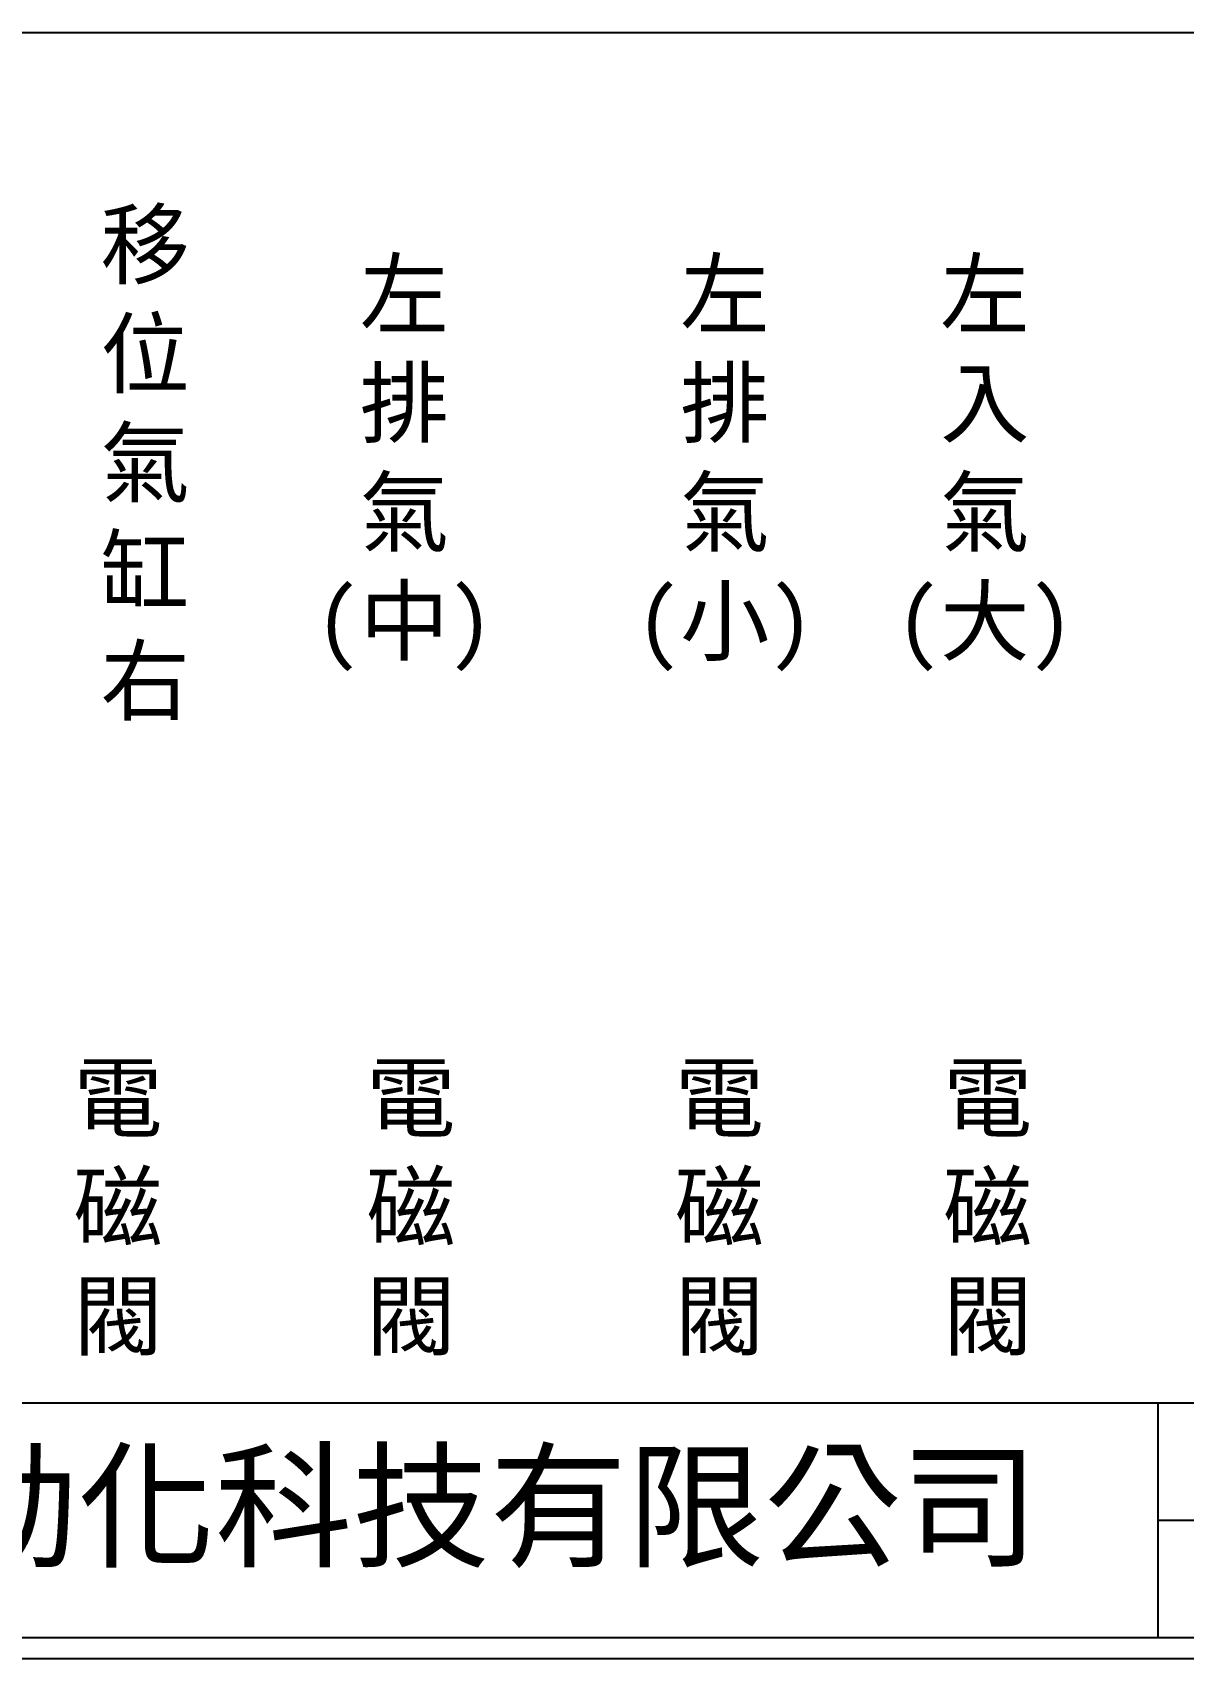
# Model space of a CAD drawing. Extents: x 926 to 1213, y 3 to 207.
# Drawn here: x 994.4 to 1063, y 3 to 100 of the extents above; entities that cross this region are included whole.
import ezdxf

# ---------------------------------------------------------------- set-up
doc = ezdxf.new("R2010")
doc.units = 0
doc.layers.add('圖框層', color=7, linetype='CONTINUOUS')
doc.layers.add('標尺寸層', color=3, linetype='CONTINUOUS')
doc.styles.add('CNS', font='romanc.shx', dxfattribs={"bigfont": 'chineset.shx'})
doc.styles.add('STSL', font='KAIU.TTF')

msp = doc.modelspace()

# ---------------------------------------------------------------- linework, layer by layer
at = {"layer": '圖框層', "color": 7}
for p, q in [((926.992, 18.25), (1211.493, 18.25)), ((1061.493, 4.25), (1061.493, 18.25)), ((1061.493, 11.25), (1211.493, 11.25)), ((926.992, 4.25), (1211.493, 4.25)), ((925.742, 3), (1212.742, 3))]:
    msp.add_line(p, q, dxfattribs=at)
at = {"layer": '標尺寸層', "color": 7}
msp.add_line((930.49, 99.958), (1208.361, 99.958), dxfattribs=at)

# ---------------------------------------------------------------- texts
at = {"layer": '圖框層', "color": 4, "style": 'STSL'}
msp.add_text('泓陞自動化科技有限公司', height=6, dxfattribs=at).set_placement((964.346, 9.076))
at = {"layer": '標尺寸層', "color": 7, "char_height": 3.9, "width": 2.84806, "attachment_point": 5, "style": 'CNS'}
for s, insert in [('{\\fDFKai-SB|b0|i0|c136|p65;移位氣缸右}', (1001.088, 74.094)), ('{\\fDFKai-SB|b0|i0|c136|p65;左排氣(中)}', (1016.546, 74.094)), ('{\\fDFKai-SB|b0|i0|c136|p65;左排氣(小)}', (1035.659, 74.094)), ('{\\fDFKai-SB|b0|i0|c136|p65;左入氣(大)}', (1051.159, 74.094)), ('{\\fDFKai-SB|b0|i0|c136|p65;電磁閥}', (999.475, 29.715)), ('{\\fDFKai-SB|b0|i0|c136|p65;電磁閥}', (1016.941, 29.715)), ('{\\fDFKai-SB|b0|i0|c136|p65;電磁閥}', (1035.331, 29.715)), ('{\\fDFKai-SB|b0|i0|c136|p65;電磁閥}', (1051.331, 29.715))]:
    msp.add_mtext(s, dxfattribs=dict(at, insert=insert))

doc.saveas('drawing.dxf')
